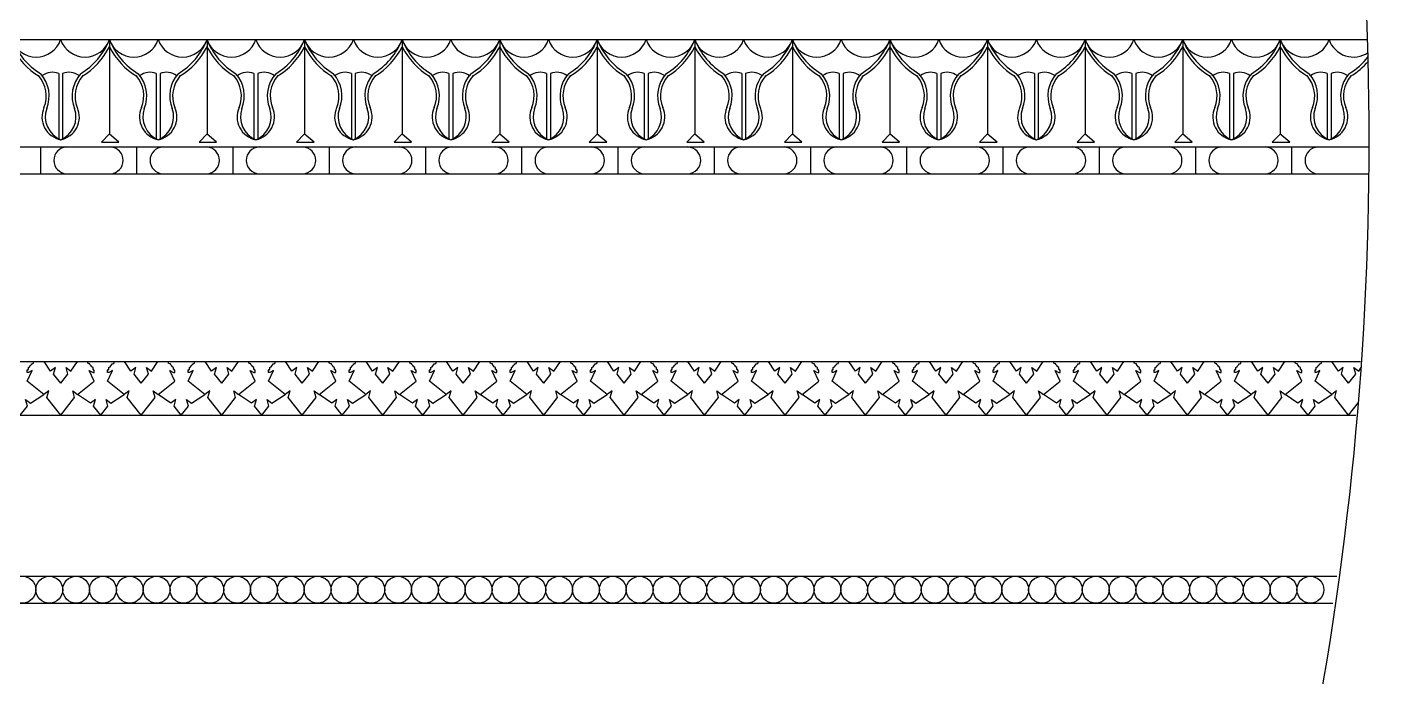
# Model space of a CAD drawing. Extents: x 140 to 2512, y 69 to 3554.
# Drawn here: x 1078 to 1583, y 2522 to 2764 of the extents above; entities that cross this region are included whole.
import ezdxf

# ---------------------------------------------------------------- set-up
doc = ezdxf.new("R2010")
doc.units = 0
doc.header["$LTSCALE"] = 10
doc.header["$MEASUREMENT"] = 0
for name, color, linetype in [('3', 3, 'CONTINUOUS'), ('7', 7, 'CONTINUOUS'), ('BH', 3, 'CONTINUOUS')]:
    doc.layers.add(name, color=color, linetype=linetype)

msp = doc.modelspace()

# ---------------------------------------------------------------- linework, layer by layer
at = {"layer": '3'}
for p, q in [((1108.84, 2759.59), (1108.84, 2724.46)), ((1145.2, 2759.59), (1145.2, 2724.46)), ((1181.56, 2759.59), (1181.56, 2724.46)), ((1217.93, 2759.59), (1217.93, 2724.46)), ((1254.29, 2759.59), (1254.29, 2724.46)), ((1290.65, 2759.59), (1290.65, 2724.46)), ((1327.02, 2759.59), (1327.02, 2724.46)), ((1363.38, 2759.59), (1363.38, 2724.46)), ((1399.74, 2759.59), (1399.74, 2724.46)), ((1436.11, 2759.59), (1436.11, 2724.46)), ((1472.47, 2759.59), (1472.47, 2724.46)), ((1508.84, 2759.59), (1508.84, 2724.46)), ((1545.2, 2759.59), (1545.2, 2724.46)), ((1089.93, 2747.03), (1089.93, 2722.65)), ((1091.38, 2747.03), (1091.38, 2722.65)), ((1126.29, 2747.03), (1126.29, 2722.65)), ((1127.74, 2747.03), (1127.74, 2722.65)), ((1162.65, 2747.03), (1162.65, 2722.65)), ((1164.11, 2747.03), (1164.11, 2722.65)), ((1199.02, 2747.03), (1199.02, 2722.65)), ((1200.47, 2747.03), (1200.47, 2722.65)), ((1235.38, 2747.03), (1235.38, 2722.65)), ((1236.84, 2747.03), (1236.84, 2722.65)), ((1271.74, 2747.03), (1271.74, 2722.65)), ((1273.2, 2747.03), (1273.2, 2722.65)), ((1308.11, 2747.03), (1308.11, 2722.65)), ((1309.56, 2747.03), (1309.56, 2722.65)), ((1344.47, 2747.03), (1344.47, 2722.65)), ((1345.93, 2747.03), (1345.93, 2722.65)), ((1380.84, 2747.03), (1380.84, 2722.65)), ((1382.29, 2747.03), (1382.29, 2722.65)), ((1417.2, 2747.03), (1417.2, 2722.65)), ((1418.65, 2747.03), (1418.65, 2722.65)), ((1453.56, 2747.03), (1453.56, 2722.65)), ((1455.02, 2747.03), (1455.02, 2722.65)), ((1489.93, 2747.03), (1489.93, 2722.65)), ((1491.38, 2747.03), (1491.38, 2722.65)), ((1526.29, 2747.03), (1526.29, 2722.65)), ((1527.74, 2747.03), (1527.74, 2722.65)), ((1562.65, 2747.03), (1562.65, 2722.65)), ((1564.11, 2747.03), (1564.11, 2722.65)), ((1108.85, 2724.56), (1105.86, 2721.44)), ((1105.86, 2721.44), (1112.36, 2721.44)), ((1112.36, 2721.44), (1108.72, 2724.56)), ((1145.22, 2724.56), (1142.23, 2721.44)), ((1142.23, 2721.44), (1148.73, 2721.44)), ((1148.73, 2721.44), (1145.09, 2724.56)), ((1181.58, 2724.56), (1178.59, 2721.44)), ((1178.59, 2721.44), (1185.09, 2721.44)), ((1185.09, 2721.44), (1181.45, 2724.56)), ((1217.94, 2724.56), (1214.96, 2721.44)), ((1214.96, 2721.44), (1221.45, 2721.44)), ((1221.45, 2721.44), (1217.81, 2724.56)), ((1254.31, 2724.56), (1251.32, 2721.44)), ((1251.32, 2721.44), (1257.82, 2721.44)), ((1257.82, 2721.44), (1254.18, 2724.56)), ((1290.67, 2724.56), (1287.68, 2721.44)), ((1287.68, 2721.44), (1294.18, 2721.44)), ((1294.18, 2721.44), (1290.54, 2724.56)), ((1327.03, 2724.56), (1324.05, 2721.44)), ((1324.05, 2721.44), (1330.54, 2721.44)), ((1330.54, 2721.44), (1326.9, 2724.56)), ((1363.4, 2724.56), (1360.41, 2721.44)), ((1360.41, 2721.44), (1366.91, 2721.44)), ((1366.91, 2721.44), (1363.27, 2724.56)), ((1399.76, 2724.56), (1396.77, 2721.44)), ((1396.77, 2721.44), (1403.27, 2721.44)), ((1403.27, 2721.44), (1399.63, 2724.56)), ((1436.13, 2724.56), (1433.14, 2721.44)), ((1433.14, 2721.44), (1439.63, 2721.44)), ((1439.63, 2721.44), (1436, 2724.56)), ((1472.49, 2724.56), (1469.5, 2721.44)), ((1469.5, 2721.44), (1476, 2721.44)), ((1476, 2721.44), (1472.36, 2724.56)), ((1508.85, 2724.56), (1505.86, 2721.44)), ((1505.86, 2721.44), (1512.36, 2721.44)), ((1512.36, 2721.44), (1508.72, 2724.56)), ((1545.22, 2724.56), (1542.23, 2721.44)), ((1542.23, 2721.44), (1548.73, 2721.44)), ((1548.73, 2721.44), (1545.09, 2724.56))]:
    msp.add_line(p, q, dxfattribs=at)
msp.add_lwpolyline([(1552.6, 2474.66, 0.104125), (1552.6, 2968.85, -0.152399), (1582.71, 3484.41)], format="xyb", dxfattribs=at)
for centre, radius, start, end in [((1096.55, 2769.1), 25.89, 201.5584, 239.0663), ((1081.56, 2762.72), 9.61, 198.9672, 341.0328), ((1096.55, 2769.1), 26.98, 206.8193, 239.0663), ((1099.74, 2762.72), 9.61, 198.9672, 341.0328), ((1084.76, 2769.1), 25.89, 300.9337, 338.4416), ((1084.76, 2769.1), 26.98, 300.9337, 333.1807), ((1132.91, 2769.1), 25.89, 201.5584, 239.0663), ((1117.93, 2762.72), 9.61, 198.9672, 341.0328), ((1132.91, 2769.1), 26.98, 206.8193, 239.0663), ((1136.11, 2762.72), 9.61, 198.9672, 341.0328), ((1121.12, 2769.1), 25.89, 300.9337, 338.4416), ((1121.12, 2769.1), 26.98, 300.9337, 333.1807), ((1169.27, 2769.1), 25.89, 201.5584, 239.0663), ((1154.29, 2762.72), 9.61, 198.9672, 341.0328), ((1169.27, 2769.1), 26.98, 206.8193, 239.0663), ((1172.47, 2762.72), 9.61, 198.9672, 341.0328), ((1157.49, 2769.1), 25.89, 300.9337, 338.4416), ((1157.49, 2769.1), 26.98, 300.9337, 333.1807), ((1205.64, 2769.1), 25.89, 201.5584, 239.0663), ((1190.65, 2762.72), 9.61, 198.9672, 341.0328), ((1205.64, 2769.1), 26.98, 206.8193, 239.0663), ((1208.84, 2762.72), 9.61, 198.9672, 341.0328), ((1193.85, 2769.1), 25.89, 300.9337, 338.4416), ((1193.85, 2769.1), 26.98, 300.9337, 333.1807), ((1242, 2769.1), 25.89, 201.5584, 239.0663), ((1227.02, 2762.72), 9.61, 198.9672, 341.0328), ((1242, 2769.1), 26.98, 206.8193, 239.0663), ((1245.2, 2762.72), 9.61, 198.9672, 341.0328), ((1230.22, 2769.1), 25.89, 300.9337, 338.4416), ((1230.22, 2769.1), 26.98, 300.9337, 333.1807), ((1278.37, 2769.1), 25.89, 201.5584, 239.0663), ((1263.38, 2762.72), 9.61, 198.9672, 341.0328), ((1278.37, 2769.1), 26.98, 206.8193, 239.0663), ((1281.56, 2762.72), 9.61, 198.9672, 341.0328), ((1266.58, 2769.1), 25.89, 300.9337, 338.4416), ((1266.58, 2769.1), 26.98, 300.9337, 333.1807), ((1314.73, 2769.1), 25.89, 201.5584, 239.0663), ((1299.74, 2762.72), 9.61, 198.9672, 341.0328), ((1314.73, 2769.1), 26.98, 206.8193, 239.0663), ((1317.93, 2762.72), 9.61, 198.9672, 341.0328), ((1302.94, 2769.1), 25.89, 300.9337, 338.4416), ((1302.94, 2769.1), 26.98, 300.9337, 333.1807), ((1336.11, 2762.72), 9.61, 198.9672, 341.0328), ((1351.09, 2769.1), 25.89, 201.5584, 239.0663), ((1351.09, 2769.1), 26.98, 206.8193, 239.0663), ((1354.29, 2762.72), 9.61, 198.9672, 341.0328), ((1339.31, 2769.1), 25.89, 300.9337, 338.4416), ((1339.31, 2769.1), 26.98, 300.9337, 333.1807), ((1372.47, 2762.72), 9.61, 198.9672, 341.0328), ((1387.46, 2769.1), 25.89, 201.5584, 239.0663), ((1387.46, 2769.1), 26.98, 206.8193, 239.0663), ((1390.65, 2762.72), 9.61, 198.9672, 341.0328), ((1375.67, 2769.1), 25.89, 300.9337, 338.4416), ((1375.67, 2769.1), 26.98, 300.9337, 333.1807), ((1408.84, 2762.72), 9.61, 198.9672, 341.0328), ((1423.82, 2769.1), 25.89, 201.5584, 239.0663), ((1423.82, 2769.1), 26.98, 206.8193, 239.0663), ((1427.02, 2762.72), 9.61, 198.9672, 341.0328), ((1412.03, 2769.1), 25.89, 300.9337, 338.4416), ((1412.03, 2769.1), 26.98, 300.9337, 333.1807), ((1445.2, 2762.72), 9.61, 198.9672, 341.0328), ((1460.18, 2769.1), 25.89, 201.5584, 239.0663), ((1460.18, 2769.1), 26.98, 206.8193, 239.0663), ((1463.38, 2762.72), 9.61, 198.9672, 341.0328), ((1448.4, 2769.1), 25.89, 300.9337, 338.4416), ((1448.4, 2769.1), 26.98, 300.9337, 333.1807), ((1481.56, 2762.72), 9.61, 198.9672, 341.0328), ((1496.55, 2769.1), 25.89, 201.5584, 239.0663), ((1496.55, 2769.1), 26.98, 206.8193, 239.0663), ((1499.74, 2762.72), 9.61, 198.9672, 341.0328), ((1484.76, 2769.1), 25.89, 300.9337, 338.4416), ((1484.76, 2769.1), 26.98, 300.9337, 333.1807), ((1517.93, 2762.72), 9.61, 198.9672, 341.0328), ((1532.91, 2769.1), 25.89, 201.5584, 239.0663), ((1532.91, 2769.1), 26.98, 206.8193, 239.0663), ((1536.11, 2762.72), 9.61, 198.9672, 341.0328), ((1521.12, 2769.1), 25.89, 300.9337, 338.4416), ((1521.12, 2769.1), 26.98, 300.9337, 333.1807), ((1569.27, 2769.1), 25.89, 201.5584, 239.0663), ((1554.29, 2762.72), 9.61, 198.9672, 341.0328), ((1569.27, 2769.1), 26.98, 206.8193, 239.0663), ((1572.47, 2762.72), 9.61, 198.9672, 304.8599), ((1557.49, 2769.1), 25.89, 300.9337, 322.4207), ((1557.49, 2769.1), 26.98, 300.9337, 319.6299), ((1073.9, 2738.63), 11.39, 337.7846, 41.5211), ((1073.9, 2738.63), 12.48, 337.7846, 41.5211), ((1087.63, 2740.76), 6.68, 69.8838, 125.0135), ((1093.68, 2740.76), 6.68, 54.9865, 110.1162), ((1107.41, 2738.63), 12.48, 138.4789, 202.2154), ((1107.41, 2738.63), 11.39, 138.4789, 202.2154), ((1110.26, 2738.63), 11.39, 337.7846, 41.5211), ((1110.26, 2738.63), 12.48, 337.7846, 41.5211), ((1123.99, 2740.76), 6.68, 69.8838, 125.0135), ((1130.04, 2740.76), 6.68, 54.9865, 110.1162), ((1143.77, 2738.63), 12.48, 138.4789, 202.2154), ((1143.77, 2738.63), 11.39, 138.4789, 202.2154), ((1146.63, 2738.63), 11.39, 337.7846, 41.5211), ((1146.63, 2738.63), 12.48, 337.7846, 41.5211), ((1160.36, 2740.76), 6.68, 69.8838, 125.0135), ((1166.41, 2740.76), 6.68, 54.9865, 110.1162), ((1180.14, 2738.63), 12.48, 138.4789, 202.2154), ((1180.14, 2738.63), 11.39, 138.4789, 202.2154), ((1182.99, 2738.63), 11.39, 337.7846, 41.5211), ((1182.99, 2738.63), 12.48, 337.7846, 41.5211), ((1196.72, 2740.76), 6.68, 69.8838, 125.0135), ((1202.77, 2740.76), 6.68, 54.9865, 110.1162), ((1216.5, 2738.63), 12.48, 138.4789, 202.2154), ((1216.5, 2738.63), 11.39, 138.4789, 202.2154), ((1219.35, 2738.63), 11.39, 337.7846, 41.5211), ((1219.35, 2738.63), 12.48, 337.7846, 41.5211), ((1233.08, 2740.76), 6.68, 69.8838, 125.0135), ((1239.13, 2740.76), 6.68, 54.9865, 110.1162), ((1252.86, 2738.63), 12.48, 138.4789, 202.2154), ((1252.86, 2738.63), 11.39, 138.4789, 202.2154), ((1255.72, 2738.63), 11.39, 337.7846, 41.5211), ((1255.72, 2738.63), 12.48, 337.7846, 41.5211), ((1269.45, 2740.76), 6.68, 69.8838, 125.0135), ((1275.5, 2740.76), 6.68, 54.9865, 110.1162), ((1289.23, 2738.63), 12.48, 138.4789, 202.2154), ((1289.23, 2738.63), 11.39, 138.4789, 202.2154), ((1292.08, 2738.63), 11.39, 337.7846, 41.5211), ((1292.08, 2738.63), 12.48, 337.7846, 41.5211), ((1305.81, 2740.76), 6.68, 69.8838, 125.0135), ((1311.86, 2740.76), 6.68, 54.9865, 110.1162), ((1325.59, 2738.63), 12.48, 138.4789, 202.2154), ((1325.59, 2738.63), 11.39, 138.4789, 202.2154), ((1328.44, 2738.63), 11.39, 337.7846, 41.5211), ((1328.44, 2738.63), 12.48, 337.7846, 41.5211), ((1342.17, 2740.76), 6.68, 69.8838, 125.0135), ((1348.22, 2740.76), 6.68, 54.9865, 110.1162), ((1361.95, 2738.63), 12.48, 138.4789, 202.2154), ((1361.95, 2738.63), 11.39, 138.4789, 202.2154), ((1364.81, 2738.63), 11.39, 337.7846, 41.5211), ((1364.81, 2738.63), 12.48, 337.7846, 41.5211), ((1378.54, 2740.76), 6.68, 69.8838, 125.0135), ((1384.59, 2740.76), 6.68, 54.9865, 110.1162), ((1398.32, 2738.63), 12.48, 138.4789, 202.2154), ((1398.32, 2738.63), 11.39, 138.4789, 202.2154), ((1401.17, 2738.63), 11.39, 337.7846, 41.5211), ((1401.17, 2738.63), 12.48, 337.7846, 41.5211), ((1414.9, 2740.76), 6.68, 69.8838, 125.0135), ((1420.95, 2740.76), 6.68, 54.9865, 110.1162), ((1434.68, 2738.63), 12.48, 138.4789, 202.2154), ((1434.68, 2738.63), 11.39, 138.4789, 202.2154), ((1437.53, 2738.63), 11.39, 337.7846, 41.5211), ((1437.53, 2738.63), 12.48, 337.7846, 41.5211), ((1451.26, 2740.76), 6.68, 69.8838, 125.0135), ((1457.32, 2740.76), 6.68, 54.9865, 110.1162), ((1471.05, 2738.63), 12.48, 138.4789, 202.2154), ((1471.05, 2738.63), 11.39, 138.4789, 202.2154), ((1473.9, 2738.63), 11.39, 337.7846, 41.5211), ((1473.9, 2738.63), 12.48, 337.7846, 41.5211), ((1487.63, 2740.76), 6.68, 69.8838, 125.0135), ((1493.68, 2740.76), 6.68, 54.9865, 110.1162), ((1507.41, 2738.63), 12.48, 138.4789, 202.2154), ((1507.41, 2738.63), 11.39, 138.4789, 202.2154), ((1510.26, 2738.63), 11.39, 337.7846, 41.5211), ((1510.26, 2738.63), 12.48, 337.7846, 41.5211), ((1523.99, 2740.76), 6.68, 69.8838, 125.0135), ((1530.04, 2740.76), 6.68, 54.9865, 110.1162), ((1543.77, 2738.63), 12.48, 138.4789, 202.2154), ((1543.77, 2738.63), 11.39, 138.4789, 202.2154), ((1546.63, 2738.63), 11.39, 337.7846, 41.5211), ((1546.63, 2738.63), 12.48, 337.7846, 41.5211), ((1560.36, 2740.76), 6.68, 69.8838, 125.0135), ((1566.41, 2740.76), 6.68, 54.9865, 110.1162), ((1580.14, 2738.63), 12.48, 138.4789, 202.2154), ((1580.14, 2738.63), 11.39, 138.4789, 202.2154), ((1092.29, 2730.77), 8.61, 155.9841, 259.063), ((1094.14, 2730.85), 9.22, 160.5785, 247.7515), ((1089.02, 2730.77), 8.61, 280.937, 24.0159), ((1087.16, 2730.85), 9.22, 292.2485, 19.4215), ((1128.65, 2730.77), 8.61, 155.9841, 259.063), ((1130.51, 2730.85), 9.22, 160.5785, 247.7515), ((1125.38, 2730.77), 8.61, 280.937, 24.0159), ((1123.53, 2730.85), 9.22, 292.2485, 19.4215), ((1165.02, 2730.77), 8.61, 155.9841, 259.063), ((1166.87, 2730.85), 9.22, 160.5785, 247.7515), ((1161.75, 2730.77), 8.61, 280.937, 24.0159), ((1159.89, 2730.85), 9.22, 292.2485, 19.4215), ((1201.38, 2730.77), 8.61, 155.9841, 259.063), ((1203.24, 2730.85), 9.22, 160.5785, 247.7515), ((1198.11, 2730.77), 8.61, 280.937, 24.0159), ((1196.25, 2730.85), 9.22, 292.2485, 19.4215), ((1237.74, 2730.77), 8.61, 155.9841, 259.063), ((1239.6, 2730.85), 9.22, 160.5785, 247.7515), ((1234.47, 2730.77), 8.61, 280.937, 24.0159), ((1232.62, 2730.85), 9.22, 292.2485, 19.4215), ((1274.11, 2730.77), 8.61, 155.9841, 259.063), ((1275.96, 2730.85), 9.22, 160.5785, 247.7515), ((1270.84, 2730.77), 8.61, 280.937, 24.0159), ((1268.98, 2730.85), 9.22, 292.2485, 19.4215), ((1310.47, 2730.77), 8.61, 155.9841, 259.063), ((1312.33, 2730.85), 9.22, 160.5785, 247.7515), ((1307.2, 2730.77), 8.61, 280.937, 24.0159), ((1305.34, 2730.85), 9.22, 292.2485, 19.4215), ((1346.83, 2730.77), 8.61, 155.9841, 259.063), ((1348.69, 2730.85), 9.22, 160.5785, 247.7515), ((1343.57, 2730.77), 8.61, 280.937, 24.0159), ((1341.71, 2730.85), 9.22, 292.2485, 19.4215), ((1383.2, 2730.77), 8.61, 155.9841, 259.063), ((1385.05, 2730.85), 9.22, 160.5785, 247.7515), ((1379.93, 2730.77), 8.61, 280.937, 24.0159), ((1378.07, 2730.85), 9.22, 292.2485, 19.4215), ((1419.56, 2730.77), 8.61, 155.9841, 259.063), ((1421.42, 2730.85), 9.22, 160.5785, 247.7515), ((1416.29, 2730.77), 8.61, 280.937, 24.0159), ((1414.44, 2730.85), 9.22, 292.2485, 19.4215), ((1455.92, 2730.77), 8.61, 155.9841, 259.063), ((1457.78, 2730.85), 9.22, 160.5785, 247.7515), ((1452.66, 2730.77), 8.61, 280.937, 24.0159), ((1450.8, 2730.85), 9.22, 292.2485, 19.4215), ((1492.29, 2730.77), 8.61, 155.9841, 259.063), ((1494.14, 2730.85), 9.22, 160.5785, 247.7515), ((1489.02, 2730.77), 8.61, 280.937, 24.0159), ((1487.16, 2730.85), 9.22, 292.2485, 19.4215), ((1528.65, 2730.77), 8.61, 155.9841, 259.063), ((1530.51, 2730.85), 9.22, 160.5785, 247.7515), ((1525.38, 2730.77), 8.61, 280.937, 24.0159), ((1523.53, 2730.85), 9.22, 292.2485, 19.4215), ((1565.02, 2730.77), 8.61, 155.9841, 259.063), ((1566.87, 2730.85), 9.22, 160.5785, 247.7515), ((1561.75, 2730.77), 8.61, 280.937, 24.0159), ((1559.89, 2730.85), 9.22, 292.2485, 19.4215)]:
    msp.add_arc(centre, radius, start, end, dxfattribs=at)
at = {"layer": '7'}
for p, q in [((475.4, 2759.61), (1577.84, 2759.61)), ((505.4, 2719.61), (1578.3, 2719.61)), ((505.4, 2709.61), (1578.2, 2709.61)), ((505.4, 2639.61), (1575.06, 2639.61)), ((510.4, 2619.61), (1573.38, 2619.61)), ((510.4, 2559.61), (1566.24, 2559.61)), ((520.4, 2549.61), (1564.74, 2549.61))]:
    msp.add_line(p, q, dxfattribs=at)
at = {"layer": 'BH'}
for p, q in [((1083.09, 2719.59), (1083.09, 2709.61)), ((1118.97, 2719.59), (1118.97, 2709.61)), ((1154.84, 2719.59), (1154.84, 2709.61)), ((1190.71, 2719.59), (1190.71, 2709.61)), ((1226.58, 2719.59), (1226.58, 2709.61)), ((1262.45, 2719.59), (1262.45, 2709.61)), ((1298.33, 2719.59), (1298.33, 2709.61)), ((1334.2, 2719.59), (1334.2, 2709.61)), ((1370.07, 2719.59), (1370.07, 2709.61)), ((1405.94, 2719.59), (1405.94, 2709.61)), ((1441.81, 2719.59), (1441.81, 2709.61)), ((1477.69, 2719.59), (1477.69, 2709.61)), ((1513.56, 2719.59), (1513.56, 2709.61)), ((1549.43, 2719.59), (1549.43, 2709.61))]:
    msp.add_line(p, q, dxfattribs=at)
for points in [[(1090.67, 2619.61), (1085.5, 2626.21), (1086.19, 2628.72), (1084.36, 2627.35), (1078.17, 2632.36), (1079.99, 2636.24), (1078.62, 2635.55), (1078.4, 2635.55), (1078.17, 2635.55), (1078.17, 2635.78), (1078.17, 2636.24), (1078.4, 2636.69), (1078.62, 2636.69), (1078.62, 2636.92), (1078.62, 2637.15), (1078.62, 2637.38), (1079.08, 2637.61), (1079.31, 2638.06), (1079.77, 2638.52), (1079.77, 2638.75), (1079.99, 2638.75), (1080.45, 2638.97), (1080.68, 2639.66)], [(1090.67, 2631.52), (1088, 2634.93), (1088.68, 2637.44), (1086.86, 2636.07), (1084.46, 2639.61)], [(1090.67, 2619.61), (1095.83, 2626.21), (1095.15, 2628.72), (1096.97, 2627.35), (1103.17, 2632.36), (1101.34, 2636.24), (1102.71, 2635.55), (1102.94, 2635.55), (1103.17, 2635.55), (1103.17, 2635.78), (1103.17, 2636.24), (1102.94, 2636.69), (1102.71, 2636.69), (1102.71, 2636.92), (1102.71, 2637.15), (1102.71, 2637.38), (1102.26, 2637.61), (1102.03, 2638.06), (1101.57, 2638.52), (1101.57, 2638.75), (1101.34, 2638.75), (1100.89, 2638.97), (1100.66, 2639.66)], [(1090.67, 2631.52), (1093.34, 2634.93), (1092.65, 2637.44), (1094.48, 2636.07), (1096.88, 2639.61)], [(1120.67, 2619.61), (1115.5, 2626.21), (1116.19, 2628.72), (1114.36, 2627.35), (1108.17, 2632.36), (1109.99, 2636.24), (1108.62, 2635.55), (1108.4, 2635.55), (1108.17, 2635.55), (1108.17, 2635.78), (1108.17, 2636.24), (1108.4, 2636.69), (1108.62, 2636.69), (1108.62, 2636.92), (1108.62, 2637.15), (1108.62, 2637.38), (1109.08, 2637.61), (1109.31, 2638.06), (1109.77, 2638.52), (1109.77, 2638.75), (1109.99, 2638.75), (1110.45, 2638.97), (1110.68, 2639.66)], [(1120.67, 2631.52), (1118, 2634.93), (1118.68, 2637.44), (1116.86, 2636.07), (1114.46, 2639.61)], [(1120.67, 2619.61), (1125.83, 2626.21), (1125.15, 2628.72), (1126.97, 2627.35), (1133.17, 2632.36), (1131.34, 2636.24), (1132.71, 2635.55), (1132.94, 2635.55), (1133.17, 2635.55), (1133.17, 2635.78), (1133.17, 2636.24), (1132.94, 2636.69), (1132.71, 2636.69), (1132.71, 2636.92), (1132.71, 2637.15), (1132.71, 2637.38), (1132.26, 2637.61), (1132.03, 2638.06), (1131.57, 2638.52), (1131.57, 2638.75), (1131.34, 2638.75), (1130.89, 2638.97), (1130.66, 2639.66)], [(1120.67, 2631.52), (1123.34, 2634.93), (1122.65, 2637.44), (1124.48, 2636.07), (1126.88, 2639.61)], [(1150.67, 2619.61), (1145.5, 2626.21), (1146.19, 2628.72), (1144.36, 2627.35), (1138.17, 2632.36), (1139.99, 2636.24), (1138.62, 2635.55), (1138.4, 2635.55), (1138.17, 2635.55), (1138.17, 2635.78), (1138.17, 2636.24), (1138.4, 2636.69), (1138.62, 2636.69), (1138.62, 2636.92), (1138.62, 2637.15), (1138.62, 2637.38), (1139.08, 2637.61), (1139.31, 2638.06), (1139.77, 2638.52), (1139.77, 2638.75), (1139.99, 2638.75), (1140.45, 2638.97), (1140.68, 2639.66)], [(1150.67, 2631.52), (1148, 2634.93), (1148.68, 2637.44), (1146.86, 2636.07), (1144.46, 2639.61)], [(1150.67, 2619.61), (1155.83, 2626.21), (1155.15, 2628.72), (1156.97, 2627.35), (1163.17, 2632.36), (1161.34, 2636.24), (1162.71, 2635.55), (1162.94, 2635.55), (1163.17, 2635.55), (1163.17, 2635.78), (1163.17, 2636.24), (1162.94, 2636.69), (1162.71, 2636.69), (1162.71, 2636.92), (1162.71, 2637.15), (1162.71, 2637.38), (1162.26, 2637.61), (1162.03, 2638.06), (1161.57, 2638.52), (1161.57, 2638.75), (1161.34, 2638.75), (1160.89, 2638.97), (1160.66, 2639.66)], [(1150.67, 2631.52), (1153.34, 2634.93), (1152.65, 2637.44), (1154.48, 2636.07), (1156.88, 2639.61)], [(1180.67, 2619.61), (1175.5, 2626.21), (1176.19, 2628.72), (1174.36, 2627.35), (1168.17, 2632.36), (1169.99, 2636.24), (1168.62, 2635.55), (1168.4, 2635.55), (1168.17, 2635.55), (1168.17, 2635.78), (1168.17, 2636.24), (1168.4, 2636.69), (1168.62, 2636.69), (1168.62, 2636.92), (1168.62, 2637.15), (1168.62, 2637.38), (1169.08, 2637.61), (1169.31, 2638.06), (1169.77, 2638.52), (1169.77, 2638.75), (1169.99, 2638.75), (1170.45, 2638.97), (1170.68, 2639.66)], [(1180.67, 2631.52), (1178, 2634.93), (1178.68, 2637.44), (1176.86, 2636.07), (1174.46, 2639.61)], [(1180.67, 2619.61), (1185.83, 2626.21), (1185.15, 2628.72), (1186.97, 2627.35), (1193.17, 2632.36), (1191.34, 2636.24), (1192.71, 2635.55), (1192.94, 2635.55), (1193.17, 2635.55), (1193.17, 2635.78), (1193.17, 2636.24), (1192.94, 2636.69), (1192.71, 2636.69), (1192.71, 2636.92), (1192.71, 2637.15), (1192.71, 2637.38), (1192.26, 2637.61), (1192.03, 2638.06), (1191.57, 2638.52), (1191.57, 2638.75), (1191.34, 2638.75), (1190.89, 2638.97), (1190.66, 2639.66)], [(1180.67, 2631.52), (1183.34, 2634.93), (1182.65, 2637.44), (1184.48, 2636.07), (1186.88, 2639.61)], [(1210.67, 2619.61), (1205.5, 2626.21), (1206.19, 2628.72), (1204.36, 2627.35), (1198.17, 2632.36), (1199.99, 2636.24), (1198.62, 2635.55), (1198.4, 2635.55), (1198.17, 2635.55), (1198.17, 2635.78), (1198.17, 2636.24), (1198.4, 2636.69), (1198.62, 2636.69), (1198.62, 2636.92), (1198.62, 2637.15), (1198.62, 2637.38), (1199.08, 2637.61), (1199.31, 2638.06), (1199.77, 2638.52), (1199.77, 2638.75), (1199.99, 2638.75), (1200.45, 2638.97), (1200.68, 2639.66)], [(1210.67, 2631.52), (1208, 2634.93), (1208.68, 2637.44), (1206.86, 2636.07), (1204.46, 2639.61)], [(1210.67, 2619.61), (1215.83, 2626.21), (1215.15, 2628.72), (1216.97, 2627.35), (1223.17, 2632.36), (1221.34, 2636.24), (1222.71, 2635.55), (1222.94, 2635.55), (1223.17, 2635.55), (1223.17, 2635.78), (1223.17, 2636.24), (1222.94, 2636.69), (1222.71, 2636.69), (1222.71, 2636.92), (1222.71, 2637.15), (1222.71, 2637.38), (1222.26, 2637.61), (1222.03, 2638.06), (1221.57, 2638.52), (1221.57, 2638.75), (1221.34, 2638.75), (1220.89, 2638.97), (1220.66, 2639.66)], [(1210.67, 2631.52), (1213.34, 2634.93), (1212.65, 2637.44), (1214.48, 2636.07), (1216.88, 2639.61)], [(1240.67, 2619.61), (1235.5, 2626.21), (1236.19, 2628.72), (1234.36, 2627.35), (1228.17, 2632.36), (1229.99, 2636.24), (1228.62, 2635.55), (1228.4, 2635.55), (1228.17, 2635.55), (1228.17, 2635.78), (1228.17, 2636.24), (1228.4, 2636.69), (1228.62, 2636.69), (1228.62, 2636.92), (1228.62, 2637.15), (1228.62, 2637.38), (1229.08, 2637.61), (1229.31, 2638.06), (1229.77, 2638.52), (1229.77, 2638.75), (1229.99, 2638.75), (1230.45, 2638.97), (1230.68, 2639.66)], [(1240.67, 2631.52), (1238, 2634.93), (1238.68, 2637.44), (1236.86, 2636.07), (1234.46, 2639.61)], [(1240.67, 2619.61), (1245.83, 2626.21), (1245.15, 2628.72), (1246.97, 2627.35), (1253.17, 2632.36), (1251.34, 2636.24), (1252.71, 2635.55), (1252.94, 2635.55), (1253.17, 2635.55), (1253.17, 2635.78), (1253.17, 2636.24), (1252.94, 2636.69), (1252.71, 2636.69), (1252.71, 2636.92), (1252.71, 2637.15), (1252.71, 2637.38), (1252.26, 2637.61), (1252.03, 2638.06), (1251.57, 2638.52), (1251.57, 2638.75), (1251.34, 2638.75), (1250.89, 2638.97), (1250.66, 2639.66)], [(1240.67, 2631.52), (1243.34, 2634.93), (1242.65, 2637.44), (1244.48, 2636.07), (1246.88, 2639.61)], [(1270.67, 2619.61), (1265.5, 2626.21), (1266.19, 2628.72), (1264.36, 2627.35), (1258.17, 2632.36), (1259.99, 2636.24), (1258.62, 2635.55), (1258.4, 2635.55), (1258.17, 2635.55), (1258.17, 2635.78), (1258.17, 2636.24), (1258.4, 2636.69), (1258.62, 2636.69), (1258.62, 2636.92), (1258.62, 2637.15), (1258.62, 2637.38), (1259.08, 2637.61), (1259.31, 2638.06), (1259.77, 2638.52), (1259.77, 2638.75), (1259.99, 2638.75), (1260.45, 2638.97), (1260.68, 2639.66)], [(1270.67, 2631.52), (1268, 2634.93), (1268.68, 2637.44), (1266.86, 2636.07), (1264.46, 2639.61)], [(1270.67, 2619.61), (1275.83, 2626.21), (1275.15, 2628.72), (1276.97, 2627.35), (1283.17, 2632.36), (1281.34, 2636.24), (1282.71, 2635.55), (1282.94, 2635.55), (1283.17, 2635.55), (1283.17, 2635.78), (1283.17, 2636.24), (1282.94, 2636.69), (1282.71, 2636.69), (1282.71, 2636.92), (1282.71, 2637.15), (1282.71, 2637.38), (1282.26, 2637.61), (1282.03, 2638.06), (1281.57, 2638.52), (1281.57, 2638.75), (1281.34, 2638.75), (1280.89, 2638.97), (1280.66, 2639.66)], [(1270.67, 2631.52), (1273.34, 2634.93), (1272.65, 2637.44), (1274.48, 2636.07), (1276.88, 2639.61)], [(1300.67, 2619.61), (1295.5, 2626.21), (1296.19, 2628.72), (1294.36, 2627.35), (1288.17, 2632.36), (1289.99, 2636.24), (1288.62, 2635.55), (1288.4, 2635.55), (1288.17, 2635.55), (1288.17, 2635.78), (1288.17, 2636.24), (1288.4, 2636.69), (1288.62, 2636.69), (1288.62, 2636.92), (1288.62, 2637.15), (1288.62, 2637.38), (1289.08, 2637.61), (1289.31, 2638.06), (1289.77, 2638.52), (1289.77, 2638.75), (1289.99, 2638.75), (1290.45, 2638.97), (1290.68, 2639.66)], [(1300.67, 2631.52), (1298, 2634.93), (1298.68, 2637.44), (1296.86, 2636.07), (1294.46, 2639.61)], [(1300.67, 2619.61), (1305.83, 2626.21), (1305.15, 2628.72), (1306.97, 2627.35), (1313.17, 2632.36), (1311.34, 2636.24), (1312.71, 2635.55), (1312.94, 2635.55), (1313.17, 2635.55), (1313.17, 2635.78), (1313.17, 2636.24), (1312.94, 2636.69), (1312.71, 2636.69), (1312.71, 2636.92), (1312.71, 2637.15), (1312.71, 2637.38), (1312.26, 2637.61), (1312.03, 2638.06), (1311.57, 2638.52), (1311.57, 2638.75), (1311.34, 2638.75), (1310.89, 2638.97), (1310.66, 2639.66)], [(1300.67, 2631.52), (1303.34, 2634.93), (1302.65, 2637.44), (1304.48, 2636.07), (1306.88, 2639.61)], [(1330.67, 2619.61), (1325.5, 2626.21), (1326.19, 2628.72), (1324.36, 2627.35), (1318.17, 2632.36), (1319.99, 2636.24), (1318.62, 2635.55), (1318.4, 2635.55), (1318.17, 2635.55), (1318.17, 2635.78), (1318.17, 2636.24), (1318.4, 2636.69), (1318.62, 2636.69), (1318.62, 2636.92), (1318.62, 2637.15), (1318.62, 2637.38), (1319.08, 2637.61), (1319.31, 2638.06), (1319.77, 2638.52), (1319.77, 2638.75), (1319.99, 2638.75), (1320.45, 2638.97), (1320.68, 2639.66)], [(1330.67, 2631.52), (1328, 2634.93), (1328.68, 2637.44), (1326.86, 2636.07), (1324.46, 2639.61)], [(1330.67, 2619.61), (1335.83, 2626.21), (1335.15, 2628.72), (1336.97, 2627.35), (1343.17, 2632.36), (1341.34, 2636.24), (1342.71, 2635.55), (1342.94, 2635.55), (1343.17, 2635.55), (1343.17, 2635.78), (1343.17, 2636.24), (1342.94, 2636.69), (1342.71, 2636.69), (1342.71, 2636.92), (1342.71, 2637.15), (1342.71, 2637.38), (1342.26, 2637.61), (1342.03, 2638.06), (1341.57, 2638.52), (1341.57, 2638.75), (1341.34, 2638.75), (1340.89, 2638.97), (1340.66, 2639.66)], [(1330.67, 2631.52), (1333.34, 2634.93), (1332.65, 2637.44), (1334.48, 2636.07), (1336.88, 2639.61)], [(1360.67, 2619.61), (1355.5, 2626.21), (1356.19, 2628.72), (1354.36, 2627.35), (1348.17, 2632.36), (1349.99, 2636.24), (1348.62, 2635.55), (1348.4, 2635.55), (1348.17, 2635.55), (1348.17, 2635.78), (1348.17, 2636.24), (1348.4, 2636.69), (1348.62, 2636.69), (1348.62, 2636.92), (1348.62, 2637.15), (1348.62, 2637.38), (1349.08, 2637.61), (1349.31, 2638.06), (1349.77, 2638.52), (1349.77, 2638.75), (1349.99, 2638.75), (1350.45, 2638.97), (1350.68, 2639.66)], [(1360.67, 2631.52), (1358, 2634.93), (1358.68, 2637.44), (1356.86, 2636.07), (1354.46, 2639.61)], [(1360.67, 2619.61), (1365.83, 2626.21), (1365.15, 2628.72), (1366.97, 2627.35), (1373.17, 2632.36), (1371.34, 2636.24), (1372.71, 2635.55), (1372.94, 2635.55), (1373.17, 2635.55), (1373.17, 2635.78), (1373.17, 2636.24), (1372.94, 2636.69), (1372.71, 2636.69), (1372.71, 2636.92), (1372.71, 2637.15), (1372.71, 2637.38), (1372.26, 2637.61), (1372.03, 2638.06), (1371.57, 2638.52), (1371.57, 2638.75), (1371.34, 2638.75), (1370.89, 2638.97), (1370.66, 2639.66)], [(1360.67, 2631.52), (1363.34, 2634.93), (1362.65, 2637.44), (1364.48, 2636.07), (1366.88, 2639.61)], [(1390.67, 2619.61), (1385.5, 2626.21), (1386.19, 2628.72), (1384.36, 2627.35), (1378.17, 2632.36), (1379.99, 2636.24), (1378.62, 2635.55), (1378.4, 2635.55), (1378.17, 2635.55), (1378.17, 2635.78), (1378.17, 2636.24), (1378.4, 2636.69), (1378.62, 2636.69), (1378.62, 2636.92), (1378.62, 2637.15), (1378.62, 2637.38), (1379.08, 2637.61), (1379.31, 2638.06), (1379.77, 2638.52), (1379.77, 2638.75), (1379.99, 2638.75), (1380.45, 2638.97), (1380.68, 2639.66)], [(1390.67, 2631.52), (1388, 2634.93), (1388.68, 2637.44), (1386.86, 2636.07), (1384.46, 2639.61)], [(1390.67, 2619.61), (1395.83, 2626.21), (1395.15, 2628.72), (1396.97, 2627.35), (1403.17, 2632.36), (1401.34, 2636.24), (1402.71, 2635.55), (1402.94, 2635.55), (1403.17, 2635.55), (1403.17, 2635.78), (1403.17, 2636.24), (1402.94, 2636.69), (1402.71, 2636.69), (1402.71, 2636.92), (1402.71, 2637.15), (1402.71, 2637.38), (1402.26, 2637.61), (1402.03, 2638.06), (1401.57, 2638.52), (1401.57, 2638.75), (1401.34, 2638.75), (1400.89, 2638.97), (1400.66, 2639.66)], [(1390.67, 2631.52), (1393.34, 2634.93), (1392.65, 2637.44), (1394.48, 2636.07), (1396.88, 2639.61)], [(1420.67, 2619.61), (1415.5, 2626.21), (1416.19, 2628.72), (1414.36, 2627.35), (1408.17, 2632.36), (1409.99, 2636.24), (1408.62, 2635.55), (1408.4, 2635.55), (1408.17, 2635.55), (1408.17, 2635.78), (1408.17, 2636.24), (1408.4, 2636.69), (1408.62, 2636.69), (1408.62, 2636.92), (1408.62, 2637.15), (1408.62, 2637.38), (1409.08, 2637.61), (1409.31, 2638.06), (1409.77, 2638.52), (1409.77, 2638.75), (1409.99, 2638.75), (1410.45, 2638.97), (1410.68, 2639.66)], [(1420.67, 2631.52), (1418, 2634.93), (1418.68, 2637.44), (1416.86, 2636.07), (1414.46, 2639.61)], [(1420.67, 2619.61), (1425.83, 2626.21), (1425.15, 2628.72), (1426.97, 2627.35), (1433.17, 2632.36), (1431.34, 2636.24), (1432.71, 2635.55), (1432.94, 2635.55), (1433.17, 2635.55), (1433.17, 2635.78), (1433.17, 2636.24), (1432.94, 2636.69), (1432.71, 2636.69), (1432.71, 2636.92), (1432.71, 2637.15), (1432.71, 2637.38), (1432.26, 2637.61), (1432.03, 2638.06), (1431.57, 2638.52), (1431.57, 2638.75), (1431.34, 2638.75), (1430.89, 2638.97), (1430.66, 2639.66)], [(1420.67, 2631.52), (1423.34, 2634.93), (1422.65, 2637.44), (1424.48, 2636.07), (1426.88, 2639.61)], [(1450.67, 2619.61), (1445.5, 2626.21), (1446.19, 2628.72), (1444.36, 2627.35), (1438.17, 2632.36), (1439.99, 2636.24), (1438.62, 2635.55), (1438.4, 2635.55), (1438.17, 2635.55), (1438.17, 2635.78), (1438.17, 2636.24), (1438.4, 2636.69), (1438.62, 2636.69), (1438.62, 2636.92), (1438.62, 2637.15), (1438.62, 2637.38), (1439.08, 2637.61), (1439.31, 2638.06), (1439.77, 2638.52), (1439.77, 2638.75), (1439.99, 2638.75), (1440.45, 2638.97), (1440.68, 2639.66)], [(1450.67, 2631.52), (1448, 2634.93), (1448.68, 2637.44), (1446.86, 2636.07), (1444.46, 2639.61)], [(1450.67, 2619.61), (1455.83, 2626.21), (1455.15, 2628.72), (1456.97, 2627.35), (1463.17, 2632.36), (1461.34, 2636.24), (1462.71, 2635.55), (1462.94, 2635.55), (1463.17, 2635.55), (1463.17, 2635.78), (1463.17, 2636.24), (1462.94, 2636.69), (1462.71, 2636.69), (1462.71, 2636.92), (1462.71, 2637.15), (1462.71, 2637.38), (1462.26, 2637.61), (1462.03, 2638.06), (1461.57, 2638.52), (1461.57, 2638.75), (1461.34, 2638.75), (1460.89, 2638.97), (1460.66, 2639.66)], [(1450.67, 2631.52), (1453.34, 2634.93), (1452.65, 2637.44), (1454.48, 2636.07), (1456.88, 2639.61)], [(1480.67, 2619.61), (1475.5, 2626.21), (1476.19, 2628.72), (1474.36, 2627.35), (1468.17, 2632.36), (1469.99, 2636.24), (1468.62, 2635.55), (1468.4, 2635.55), (1468.17, 2635.55), (1468.17, 2635.78), (1468.17, 2636.24), (1468.4, 2636.69), (1468.62, 2636.69), (1468.62, 2636.92), (1468.62, 2637.15), (1468.62, 2637.38), (1469.08, 2637.61), (1469.31, 2638.06), (1469.77, 2638.52), (1469.77, 2638.75), (1469.99, 2638.75), (1470.45, 2638.97), (1470.68, 2639.66)], [(1480.67, 2631.52), (1478, 2634.93), (1478.68, 2637.44), (1476.86, 2636.07), (1474.46, 2639.61)], [(1480.67, 2619.61), (1485.83, 2626.21), (1485.15, 2628.72), (1486.97, 2627.35), (1493.17, 2632.36), (1491.34, 2636.24), (1492.71, 2635.55), (1492.94, 2635.55), (1493.17, 2635.55), (1493.17, 2635.78), (1493.17, 2636.24), (1492.94, 2636.69), (1492.71, 2636.69), (1492.71, 2636.92), (1492.71, 2637.15), (1492.71, 2637.38), (1492.26, 2637.61), (1492.03, 2638.06), (1491.57, 2638.52), (1491.57, 2638.75), (1491.34, 2638.75), (1490.89, 2638.97), (1490.66, 2639.66)], [(1480.67, 2631.52), (1483.34, 2634.93), (1482.65, 2637.44), (1484.48, 2636.07), (1486.88, 2639.61)], [(1510.67, 2619.61), (1505.5, 2626.21), (1506.19, 2628.72), (1504.36, 2627.35), (1498.17, 2632.36), (1499.99, 2636.24), (1498.62, 2635.55), (1498.4, 2635.55), (1498.17, 2635.55), (1498.17, 2635.78), (1498.17, 2636.24), (1498.4, 2636.69), (1498.62, 2636.69), (1498.62, 2636.92), (1498.62, 2637.15), (1498.62, 2637.38), (1499.08, 2637.61), (1499.31, 2638.06), (1499.77, 2638.52), (1499.77, 2638.75), (1499.99, 2638.75), (1500.45, 2638.97), (1500.68, 2639.66)], [(1510.67, 2631.52), (1508, 2634.93), (1508.68, 2637.44), (1506.86, 2636.07), (1504.46, 2639.61)], [(1510.67, 2619.61), (1515.83, 2626.21), (1515.15, 2628.72), (1516.97, 2627.35), (1523.17, 2632.36), (1521.34, 2636.24), (1522.71, 2635.55), (1522.94, 2635.55), (1523.17, 2635.55), (1523.17, 2635.78), (1523.17, 2636.24), (1522.94, 2636.69), (1522.71, 2636.69), (1522.71, 2636.92), (1522.71, 2637.15), (1522.71, 2637.38), (1522.26, 2637.61), (1522.03, 2638.06), (1521.57, 2638.52), (1521.57, 2638.75), (1521.34, 2638.75), (1520.89, 2638.97), (1520.66, 2639.66)], [(1510.67, 2631.52), (1513.34, 2634.93), (1512.65, 2637.44), (1514.48, 2636.07), (1516.88, 2639.61)], [(1540.67, 2619.61), (1535.5, 2626.21), (1536.19, 2628.72), (1534.36, 2627.35), (1528.17, 2632.36), (1529.99, 2636.24), (1528.62, 2635.55), (1528.4, 2635.55), (1528.17, 2635.55), (1528.17, 2635.78), (1528.17, 2636.24), (1528.4, 2636.69), (1528.62, 2636.69), (1528.62, 2636.92), (1528.62, 2637.15), (1528.62, 2637.38), (1529.08, 2637.61), (1529.31, 2638.06), (1529.77, 2638.52), (1529.77, 2638.75), (1529.99, 2638.75), (1530.45, 2638.97), (1530.68, 2639.66)], [(1540.67, 2631.52), (1538, 2634.93), (1538.68, 2637.44), (1536.86, 2636.07), (1534.46, 2639.61)], [(1540.67, 2619.61), (1545.83, 2626.21), (1545.15, 2628.72), (1546.97, 2627.35), (1553.17, 2632.36), (1551.34, 2636.24), (1552.71, 2635.55), (1552.94, 2635.55), (1553.17, 2635.55), (1553.17, 2635.78), (1553.17, 2636.24), (1552.94, 2636.69), (1552.71, 2636.69), (1552.71, 2636.92), (1552.71, 2637.15), (1552.71, 2637.38), (1552.26, 2637.61), (1552.03, 2638.06), (1551.57, 2638.52), (1551.57, 2638.75), (1551.34, 2638.75), (1550.89, 2638.97), (1550.66, 2639.66)], [(1540.67, 2631.52), (1543.34, 2634.93), (1542.65, 2637.44), (1544.48, 2636.07), (1546.88, 2639.61)], [(1570.67, 2619.61), (1565.5, 2626.21), (1566.19, 2628.72), (1564.36, 2627.35), (1558.17, 2632.36), (1559.99, 2636.24), (1558.62, 2635.55), (1558.4, 2635.55), (1558.17, 2635.55), (1558.17, 2635.78), (1558.17, 2636.24), (1558.4, 2636.69), (1558.62, 2636.69), (1558.62, 2636.92), (1558.62, 2637.15), (1558.62, 2637.38), (1559.08, 2637.61), (1559.31, 2638.06), (1559.77, 2638.52), (1559.77, 2638.75), (1559.99, 2638.75), (1560.45, 2638.97), (1560.68, 2639.66)], [(1570.67, 2631.52), (1568, 2634.93), (1568.68, 2637.44), (1566.86, 2636.07), (1564.46, 2639.61)], [(1570.67, 2631.52), (1573.34, 2634.93), (1572.65, 2637.44), (1574.48, 2636.07), (1575.35, 2637.36)], [(1075.58, 2619.61), (1078.25, 2623.02), (1077.57, 2625.53), (1079.39, 2624.16), (1084.36, 2627.35)], [(1105.58, 2619.61), (1102.91, 2623.02), (1103.59, 2625.53), (1101.77, 2624.16), (1096.97, 2627.35)], [(1105.58, 2619.61), (1108.25, 2623.02), (1107.57, 2625.53), (1109.39, 2624.16), (1114.36, 2627.35)], [(1135.58, 2619.61), (1132.91, 2623.02), (1133.59, 2625.53), (1131.77, 2624.16), (1126.97, 2627.35)], [(1135.58, 2619.61), (1138.25, 2623.02), (1137.57, 2625.53), (1139.39, 2624.16), (1144.36, 2627.35)], [(1165.58, 2619.61), (1162.91, 2623.02), (1163.59, 2625.53), (1161.77, 2624.16), (1156.97, 2627.35)], [(1165.58, 2619.61), (1168.25, 2623.02), (1167.57, 2625.53), (1169.39, 2624.16), (1174.36, 2627.35)], [(1195.58, 2619.61), (1192.91, 2623.02), (1193.59, 2625.53), (1191.77, 2624.16), (1186.97, 2627.35)], [(1195.58, 2619.61), (1198.25, 2623.02), (1197.57, 2625.53), (1199.39, 2624.16), (1204.36, 2627.35)], [(1225.58, 2619.61), (1222.91, 2623.02), (1223.59, 2625.53), (1221.77, 2624.16), (1216.97, 2627.35)], [(1225.58, 2619.61), (1228.25, 2623.02), (1227.57, 2625.53), (1229.39, 2624.16), (1234.36, 2627.35)], [(1255.58, 2619.61), (1252.91, 2623.02), (1253.59, 2625.53), (1251.77, 2624.16), (1246.97, 2627.35)], [(1255.58, 2619.61), (1258.25, 2623.02), (1257.57, 2625.53), (1259.39, 2624.16), (1264.36, 2627.35)], [(1285.58, 2619.61), (1282.91, 2623.02), (1283.59, 2625.53), (1281.77, 2624.16), (1276.97, 2627.35)], [(1285.58, 2619.61), (1288.25, 2623.02), (1287.57, 2625.53), (1289.39, 2624.16), (1294.36, 2627.35)], [(1315.58, 2619.61), (1312.91, 2623.02), (1313.59, 2625.53), (1311.77, 2624.16), (1306.97, 2627.35)], [(1315.58, 2619.61), (1318.25, 2623.02), (1317.57, 2625.53), (1319.39, 2624.16), (1324.36, 2627.35)], [(1345.58, 2619.61), (1342.91, 2623.02), (1343.59, 2625.53), (1341.77, 2624.16), (1336.97, 2627.35)], [(1345.58, 2619.61), (1348.25, 2623.02), (1347.57, 2625.53), (1349.39, 2624.16), (1354.36, 2627.35)], [(1375.58, 2619.61), (1372.91, 2623.02), (1373.59, 2625.53), (1371.77, 2624.16), (1366.97, 2627.35)], [(1375.58, 2619.61), (1378.25, 2623.02), (1377.57, 2625.53), (1379.39, 2624.16), (1384.36, 2627.35)], [(1405.58, 2619.61), (1402.91, 2623.02), (1403.59, 2625.53), (1401.77, 2624.16), (1396.97, 2627.35)], [(1405.58, 2619.61), (1408.25, 2623.02), (1407.57, 2625.53), (1409.39, 2624.16), (1414.36, 2627.35)], [(1435.58, 2619.61), (1432.91, 2623.02), (1433.59, 2625.53), (1431.77, 2624.16), (1426.97, 2627.35)], [(1435.58, 2619.61), (1438.25, 2623.02), (1437.57, 2625.53), (1439.39, 2624.16), (1444.36, 2627.35)], [(1465.58, 2619.61), (1462.91, 2623.02), (1463.59, 2625.53), (1461.77, 2624.16), (1456.97, 2627.35)], [(1465.58, 2619.61), (1468.25, 2623.02), (1467.57, 2625.53), (1469.39, 2624.16), (1474.36, 2627.35)], [(1495.58, 2619.61), (1492.91, 2623.02), (1493.59, 2625.53), (1491.77, 2624.16), (1486.97, 2627.35)], [(1495.58, 2619.61), (1498.25, 2623.02), (1497.57, 2625.53), (1499.39, 2624.16), (1504.36, 2627.35)], [(1525.58, 2619.61), (1522.91, 2623.02), (1523.59, 2625.53), (1521.77, 2624.16), (1516.97, 2627.35)], [(1525.58, 2619.61), (1528.25, 2623.02), (1527.57, 2625.53), (1529.39, 2624.16), (1534.36, 2627.35)], [(1555.58, 2619.61), (1552.91, 2623.02), (1553.59, 2625.53), (1551.77, 2624.16), (1546.97, 2627.35)], [(1555.58, 2619.61), (1558.25, 2623.02), (1557.57, 2625.53), (1559.39, 2624.16), (1564.36, 2627.35)], [(1570.67, 2619.61), (1574.36, 2624.33)]]:
    msp.add_lwpolyline(points, dxfattribs=at)
for centre in [(1076.42, 2554.61), (1086.42, 2554.61), (1096.42, 2554.61), (1106.42, 2554.61), (1116.42, 2554.61), (1126.42, 2554.61), (1136.42, 2554.61), (1146.42, 2554.61), (1156.42, 2554.61), (1166.42, 2554.61), (1176.42, 2554.61), (1186.42, 2554.61), (1196.42, 2554.61), (1206.42, 2554.61), (1216.42, 2554.61), (1226.42, 2554.61), (1236.42, 2554.61), (1246.42, 2554.61), (1256.42, 2554.61), (1266.42, 2554.61), (1276.42, 2554.61), (1286.42, 2554.61), (1296.42, 2554.61), (1306.42, 2554.61), (1316.42, 2554.61), (1326.42, 2554.61), (1336.42, 2554.61), (1346.42, 2554.61), (1356.42, 2554.61), (1366.42, 2554.61), (1376.42, 2554.61), (1386.42, 2554.61), (1396.42, 2554.61), (1406.42, 2554.61), (1416.42, 2554.61), (1426.42, 2554.61), (1436.42, 2554.61), (1446.42, 2554.61), (1456.42, 2554.61), (1466.42, 2554.61), (1476.42, 2554.61), (1486.42, 2554.61), (1496.42, 2554.61), (1506.42, 2554.61), (1516.42, 2554.61), (1526.42, 2554.61), (1536.42, 2554.61), (1546.42, 2554.61), (1556.42, 2554.61)]:
    msp.add_circle(centre, 5, dxfattribs=at)
for centre, start, end in [((1093.08, 2714.61), 92.5097, 267.4903), ((1108.98, 2714.61), 272.5097, 87.4903), ((1128.96, 2714.61), 92.5097, 267.4903), ((1144.85, 2714.61), 272.5097, 87.4903), ((1164.83, 2714.61), 92.5097, 267.4903), ((1180.72, 2714.61), 272.5097, 87.4903), ((1200.7, 2714.61), 92.5097, 267.4903), ((1216.59, 2714.61), 272.5097, 87.4903), ((1236.57, 2714.61), 92.5097, 267.4903), ((1252.46, 2714.61), 272.5097, 87.4903), ((1272.44, 2714.61), 92.5097, 267.4903), ((1288.34, 2714.61), 272.5097, 87.4903), ((1308.32, 2714.61), 92.5097, 267.4903), ((1324.21, 2714.61), 272.5097, 87.4903), ((1344.19, 2714.61), 92.5097, 267.4903), ((1360.08, 2714.61), 272.5097, 87.4903), ((1380.06, 2714.61), 92.5097, 267.4903), ((1395.95, 2714.61), 272.5097, 87.4903), ((1415.93, 2714.61), 92.5097, 267.4903), ((1431.82, 2714.61), 272.5097, 87.4903), ((1451.8, 2714.61), 92.5097, 267.4903), ((1467.7, 2714.61), 272.5097, 87.4903), ((1487.68, 2714.61), 92.5097, 267.4903), ((1503.57, 2714.61), 272.5097, 87.4903), ((1523.55, 2714.61), 92.5097, 267.4903), ((1539.44, 2714.61), 272.5097, 87.4903), ((1559.42, 2714.61), 92.5097, 267.4903)]:
    msp.add_arc(centre, 5, start, end, dxfattribs=at)

doc.saveas('drawing.dxf')
